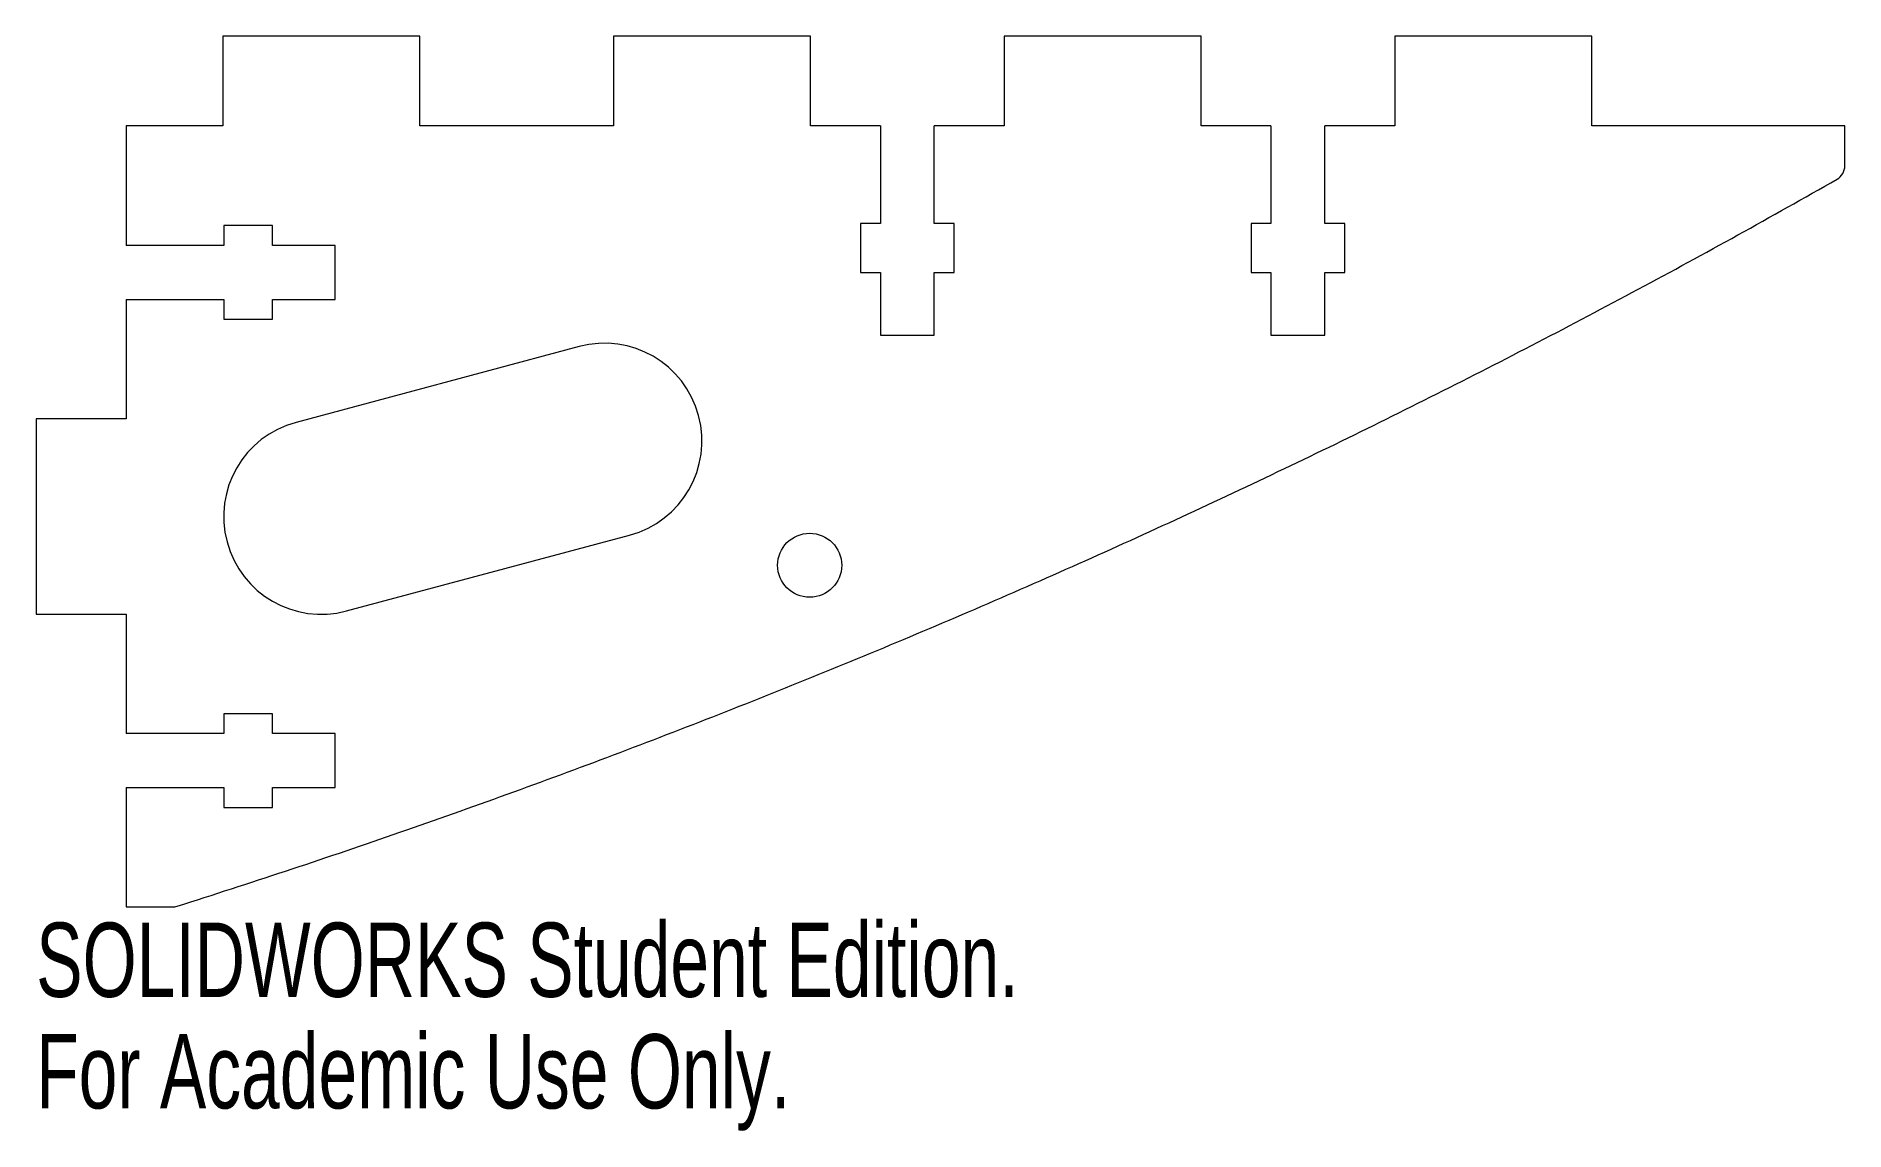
# Model space of a CAD drawing. Header units: inches. Extents: x -0.23 to 4.4, y -2.57 to 0.23.
import ezdxf

# ---------------------------------------------------------------- set-up
doc = ezdxf.new("R2010")
doc.units = ezdxf.units.IN
doc.header["$MEASUREMENT"] = 0
doc.styles.add('SLDTEXTSTYLE0', font='TXT', dxfattribs={"width": 0.7})

msp = doc.modelspace()

# ---------------------------------------------------------------- linework, layer by layer
at = {"color": 7, "linetype": 'Continuous', "lineweight": 15}
for p, q in [((0.752, 0.23), (0.248, 0.23)), ((0.248, 0.23), (0.248, 0)), ((0.752, 0), (0.752, 0.23)), ((1.752, 0.23), (1.248, 0.23)), ((1.248, 0.23), (1.248, 0)), ((1.752, 0), (1.752, 0.23)), ((2.752, 0.23), (2.248, 0.23)), ((2.248, 0.23), (2.248, 0)), ((2.752, 0), (2.752, 0.23)), ((3.752, 0.23), (3.248, 0.23)), ((3.248, 0.23), (3.248, 0)), ((3.752, 0), (3.752, 0.23)), ((0.248, 0), (0, 0)), ((0, 0), (0, -0.306)), ((1.248, 0), (0.752, 0)), ((1.931, 0), (1.752, 0)), ((2.248, 0), (2.069, 0)), ((2.931, 0), (2.752, 0)), ((3.248, 0), (3.069, 0)), ((4.4, 0), (3.752, 0)), ((4.4, -0.1022), (4.4, 0)), ((1.931, 0), (1.931, -0.25)), ((2.069, -0.25), (2.069, 0)), ((2.931, 0), (2.931, -0.25)), ((3.069, -0.25), (3.069, 0)), ((0.25, -0.255), (0.25, -0.306)), ((0.375, -0.255), (0.25, -0.255)), ((0.375, -0.306), (0.375, -0.255)), ((1.88, -0.25), (1.88, -0.375)), ((1.931, -0.25), (1.88, -0.25)), ((2.12, -0.25), (2.069, -0.25)), ((2.12, -0.375), (2.12, -0.25)), ((2.88, -0.25), (2.88, -0.375)), ((2.931, -0.25), (2.88, -0.25)), ((3.12, -0.25), (3.069, -0.25)), ((3.12, -0.375), (3.12, -0.25)), ((0.25, -0.306), (0, -0.306)), ((0.5357, -0.306), (0.375, -0.306)), ((0.5357, -0.444), (0.5357, -0.306)), ((1.88, -0.375), (1.931, -0.375)), ((1.931, -0.375), (1.931, -0.5357)), ((2.069, -0.375), (2.12, -0.375)), ((2.069, -0.5357), (2.069, -0.375)), ((2.88, -0.375), (2.931, -0.375)), ((2.931, -0.375), (2.931, -0.5357)), ((3.069, -0.375), (3.12, -0.375)), ((3.069, -0.5357), (3.069, -0.375)), ((0, -0.444), (0.25, -0.444)), ((0, -0.444), (0, -0.75)), ((0.25, -0.444), (0.25, -0.495)), ((0.375, -0.444), (0.5357, -0.444)), ((0.375, -0.495), (0.375, -0.444)), ((0.25, -0.495), (0.375, -0.495)), ((1.931, -0.5357), (2.069, -0.5357)), ((2.931, -0.5357), (3.069, -0.5357)), ((1.1597, -0.5649), (0.4353, -0.7591)), ((0, -0.75), (-0.23, -0.75)), ((-0.23, -0.75), (-0.23, -1.25)), ((0.5647, -1.242), (1.2891, -1.0479)), ((-0.23, -1.25), (0, -1.25)), ((0, -1.25), (0, -1.556)), ((0.25, -1.505), (0.25, -1.556)), ((0.375, -1.505), (0.25, -1.505)), ((0.375, -1.556), (0.375, -1.505)), ((0.25, -1.556), (0, -1.556)), ((0.5357, -1.556), (0.375, -1.556)), ((0.5357, -1.694), (0.5357, -1.556)), ((0, -1.694), (0.25, -1.694)), ((0, -1.694), (0, -2)), ((0.25, -1.694), (0.25, -1.745)), ((0.375, -1.694), (0.5357, -1.694)), ((0.375, -1.745), (0.375, -1.694)), ((0.25, -1.745), (0.375, -1.745)), ((0, -2), (0.1189, -2))]:
    msp.add_line(p, q, dxfattribs=at)
msp.add_circle((1.75, -1.125), 0.082, dxfattribs=at)
for centre, radius, start, end in [((4.3606, -0.1022), 0.0394, 299.7198, 0), ((1.2244, -0.8064), 0.25, 285, 105), ((0.5, -1.0005), 0.25, 105, 285), ((0.1189, -1.9606), 0.0394, 270, 287.6071)]:
    msp.add_arc(centre, radius, start, end, dxfattribs=at)
msp.add_open_spline([(0.1308, -1.9982), (2.3554, -1.2922), (4.3801, -0.1363)], degree=2, dxfattribs=at)

# ---------------------------------------------------------------- texts
at = {"color": 7, "linetype": 'Continuous', "char_height": 0.1903, "attachment_point": 1, "style": 'SLDTEXTSTYLE0'}
for s, insert in [('SOLIDWORKS Student Edition.', (-0.23, -2.0401)), ('For Academic Use Only.', (-0.23, -2.3256))]:
    msp.add_mtext(s, dxfattribs=dict(at, insert=insert))

doc.saveas('drawing.dxf')
